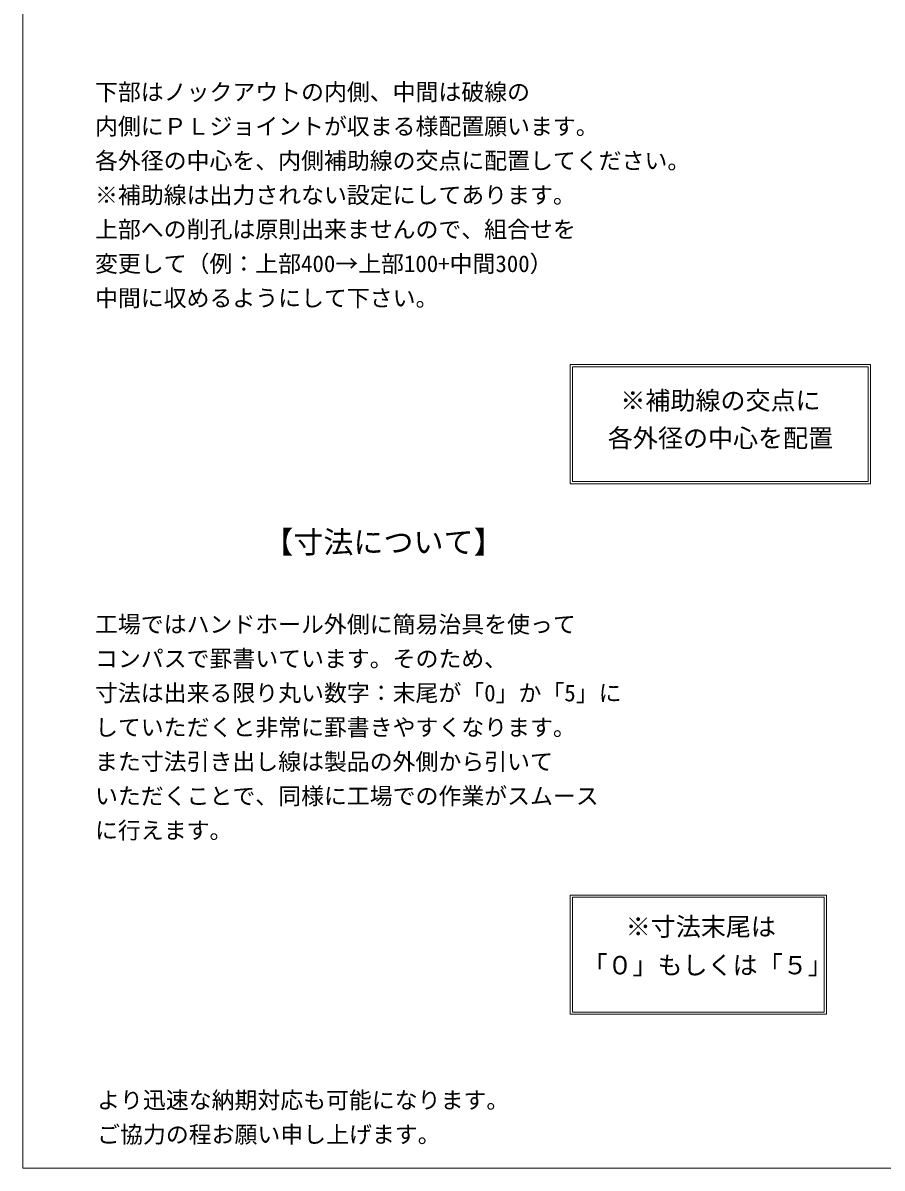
# Model space of a CAD drawing. Units: millimetres, scale not verified. Extents: x -4890 to 4890, y -2291 to 2291.
# Drawn here: x -4890 to -2944, y -1984 to 610 of the extents above; entities that cross this region are included whole.
import ezdxf
from ezdxf.enums import TextEntityAlignment as Align

# ---------------------------------------------------------------- set-up
doc = ezdxf.new("R2010")
doc.units = ezdxf.units.MM
doc.header["$LTSCALE"] = 10
for name, color, linetype, lineweight in [('0-2_waku', 7, 'Continuous', 18), ('0-9_uchigawa', 6, 'Continuous', 18), ('0-E_文字１', 7, 'Continuous', 18)]:
    doc.layers.add(name, color=color, linetype=linetype, lineweight=lineweight)
doc.styles.add('ＭＳ ゴシック', font='')
doc.styles.get('ＭＳ ゴシック').set_extended_font_data('MS Gothic')

msp = doc.modelspace()

# ---------------------------------------------------------------- linework, layer by layer
at = {"layer": '0-2_waku'}
for p, q in [((-4890.06, 2291.29), (-4890.06, -1983.71)), ((-4890.06, -1983.71), (-1830.06, -1983.71)), ((-4890.06, -1983.71), (-1830.06, -1983.71)), ((-4890.06, -1983.71), (-1830.06, -1983.71)), ((-4890.06, -1983.71), (-1830.06, -1983.71))]:
    msp.add_line(p, q, dxfattribs=at)
at = {"layer": '0-9_uchigawa'}
for p, q in [((-3650.52, -434.2), (-3650.52, -164.2)), ((-3650.52, -164.2), (-2970.52, -164.2)), ((-3645.52, -429.2), (-3645.52, -169.2)), ((-3645.52, -169.2), (-2975.52, -169.2)), ((-2975.52, -429.2), (-2975.52, -169.2)), ((-2970.52, -434.2), (-2970.52, -164.2)), ((-3650.52, -434.2), (-2970.52, -434.2)), ((-3645.52, -429.2), (-2975.52, -429.2)), ((-3650.52, -1365.42), (-3070.52, -1365.42)), ((-3650.52, -1635.42), (-3650.52, -1365.42)), ((-3645.52, -1370.42), (-3075.52, -1370.42)), ((-3645.52, -1630.42), (-3645.52, -1370.42)), ((-3075.52, -1630.42), (-3075.52, -1370.42)), ((-3070.52, -1635.42), (-3070.52, -1365.42)), ((-3645.52, -1630.42), (-3075.52, -1630.42)), ((-3650.52, -1635.42), (-3070.52, -1635.42))]:
    msp.add_line(p, q, dxfattribs=at)

# ---------------------------------------------------------------- texts
at = {"layer": '0-E_文字１', "style": 'ＭＳ ゴシック'}
for s, height, p in [('下部はノックアウトの内側、中間は破線の', 38.01, (-4726.76, 422.76)), ('内側にＰＬジョイントが収まる様配置願います。', 38.01, (-4726.76, 345)), ('各外径の中心を、内側補助線の交点に配置してください。', 38.01, (-4726.76, 267.24)), ('※補助線は出力されない設定にしてあります。', 38.01, (-4726.76, 189.48)), ('上部への削孔は原則出来ませんので、組合せを', 38.01, (-4726.76, 111.72)), ('変更して（例：上部400→上部100+中間300）', 38.01, (-4726.76, 33.96)), ('中間に収めるようにして下さい。', 38.01, (-4726.76, -43.8)), (' ※補助線の交点に', 41.57, (-3565.44, -278.75)), ('各外径の中心を配置', 41.57, (-3565.44, -363.8)), ('【寸法について】', 49.88, (-4345.71, -606.03)), ('工場ではハンドホール外側に簡易治具を使って', 38.01, (-4726.76, -782.67)), ('コンパスで罫書いています。そのため、', 38.01, (-4726.76, -860.43)), ('寸法は出来る限り丸い数字：末尾が「0」か「5」に', 38.01, (-4726.76, -938.19)), ('していただくと非常に罫書きやすくなります。', 38.01, (-4726.76, -1015.95)), ('また寸法引き出し線は製品の外側から引いて', 38.01, (-4726.76, -1093.71)), ('いただくことで、同様に工場での作業がスムース', 38.01, (-4726.76, -1171.47)), ('に行えます。', 38.01, (-4726.76, -1249.23)), ('※寸法末尾は', 41.57, (-3524.97, -1470.27)), ('「０」もしくは「５」', 41.57, (-3623.05, -1557.42)), ('より迅速な納期対応も可能になります。\u3000', 38.01, (-4721.91, -1860.13)), ('ご協力の程お願い申し上げます。', 38.01, (-4721.91, -1937.89))]:
    msp.add_text(s, height=height, dxfattribs=at).set_placement(p, align=Align.BOTTOM_LEFT)

doc.saveas('drawing.dxf')
